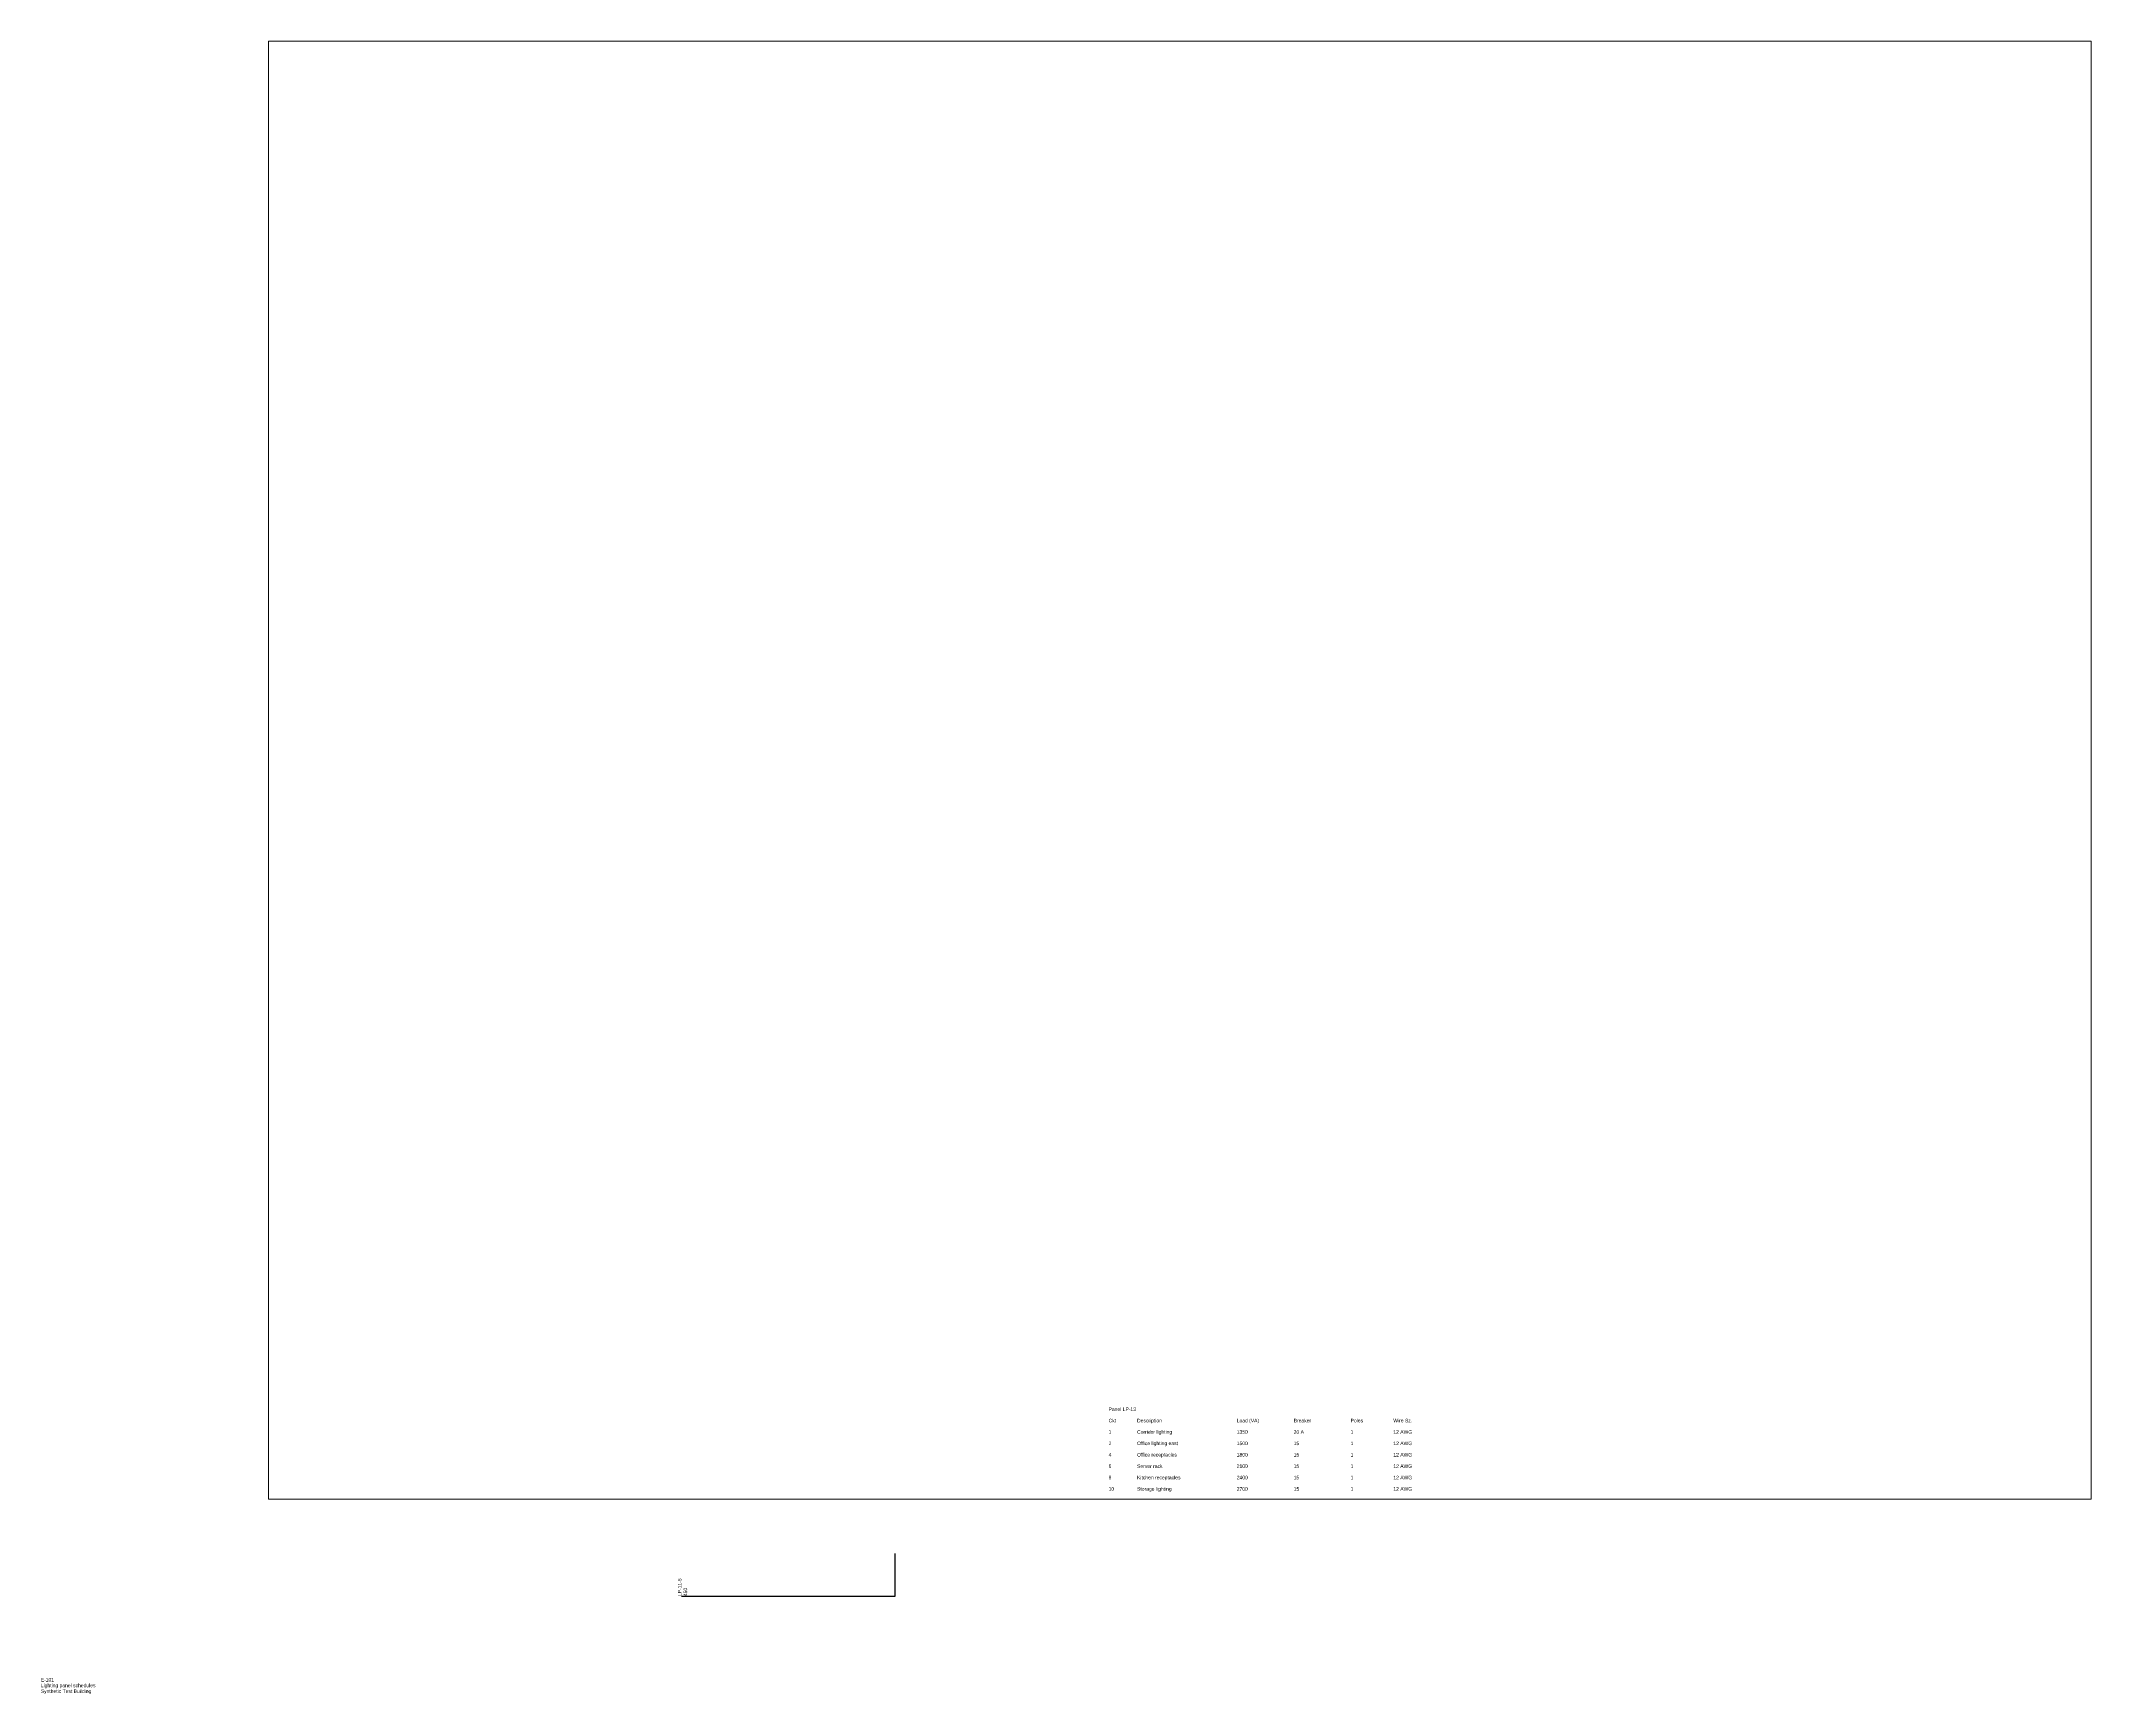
# Paper-space layout 'E-101' of a CAD drawing. Header units: millimetres. Extents: x 0 to 1440, y -9 to 1152.
import ezdxf

# ---------------------------------------------------------------- set-up
doc = ezdxf.new("R2010")
doc.units = ezdxf.units.MM
for name, color, linetype in [('E-PANEL-TXT', 7, 'Continuous'), ('E-POWR', 7, 'Continuous'), ('E-TITLE', 7, 'Continuous')]:
    doc.layers.add(name, color=color, linetype=linetype)
doc.styles.get("Standard").update_dxf_attribs({"font": 'arial.ttf'})

# ---------------------------------------------------------------- blocks, each defined once
blk = doc.blocks.new('WD_M')
for tag, p in [('SHEET', (0, 0)), ('DWGDESC', (0, -4)), ('PROJ', (0, -8))]:
    blk.add_attdef(tag, p, '', height=2.5)
blk = doc.blocks.new('RECEPT')
for tag, p in [('CKT', (0, 0)), ('MOUNT', (0, -4))]:
    blk.add_attdef(tag, p, '', height=2.5)

psp = doc.layouts.new('E-101')

# ---------------------------------------------------------------- linework, layer by layer
at = {"layer": 'E-POWR'}
psp.add_line((450, 60), (600, 60), dxfattribs=at)
psp.add_lwpolyline([(450, 60), (600, 60), (600, 90)], dxfattribs=at)

# ---------------------------------------------------------------- block references
at = {"layer": 'E-POWR', "rotation": 90}
psp.add_blockref('RECEPT', (450, 60), dxfattribs=at).add_auto_attribs({'CKT': 'LP-11-5', 'MOUNT': '450'})
at = {"layer": 'E-TITLE'}
psp.add_blockref('WD_M', (0, 0), dxfattribs=at).add_auto_attribs({'SHEET': 'E-101', 'DWGDESC': 'Lighting panel schedules', 'PROJ': 'Synthetic Test Building'})

# ---------------------------------------------------------------- texts
at = {"layer": 'E-PANEL-TXT'}
for s, p in [('Panel LP-13', (750, 190)), ('Ckt', (750, 182)), ('1', (750, 174)), ('Corridor lighting', (770, 174)), ('Description', (770, 182)), ('Load (VA)', (840, 182)), ('1350', (840, 174)), ('20 A', (880, 174)), ('Breaker', (880, 182)), ('Poles', (920, 182)), ('1', (920, 174)), ('Wire Sz.', (950, 182)), ('12 AWG', (950, 174)), ('4', (750, 158)), ('2', (750, 166)), ('Office lighting east', (770, 166)), ('Office receptacles', (770, 158)), ('1500', (840, 166)), ('1800', (840, 158)), ('15', (880, 166)), ('15', (880, 158)), ('1', (920, 166)), ('1', (920, 158)), ('12 AWG', (950, 166)), ('12 AWG', (950, 158)), ('6', (750, 150)), ('8', (750, 142)), ('Server rack', (770, 150)), ('Kitchen receptacles', (770, 142)), ('2100', (840, 150)), ('2400', (840, 142)), ('15', (880, 150)), ('15', (880, 142)), ('1', (920, 150)), ('1', (920, 142)), ('12 AWG', (950, 150)), ('12 AWG', (950, 142)), ('10', (750, 134)), ('Storage lighting', (770, 134)), ('2700', (840, 134)), ('15', (880, 134)), ('1', (920, 134)), ('12 AWG', (950, 134))]:
    psp.add_text(s, height=2.5, dxfattribs=at).set_placement(p)

# ---------------------------------------------------------------- viewports
at = {"layer": '0'}
psp.add_viewport(center=(800, 640), size=(1280, 1024), view_center_point=(50, 0), view_height=80.3768, dxfattribs=at)

doc.saveas('drawing.dxf')
